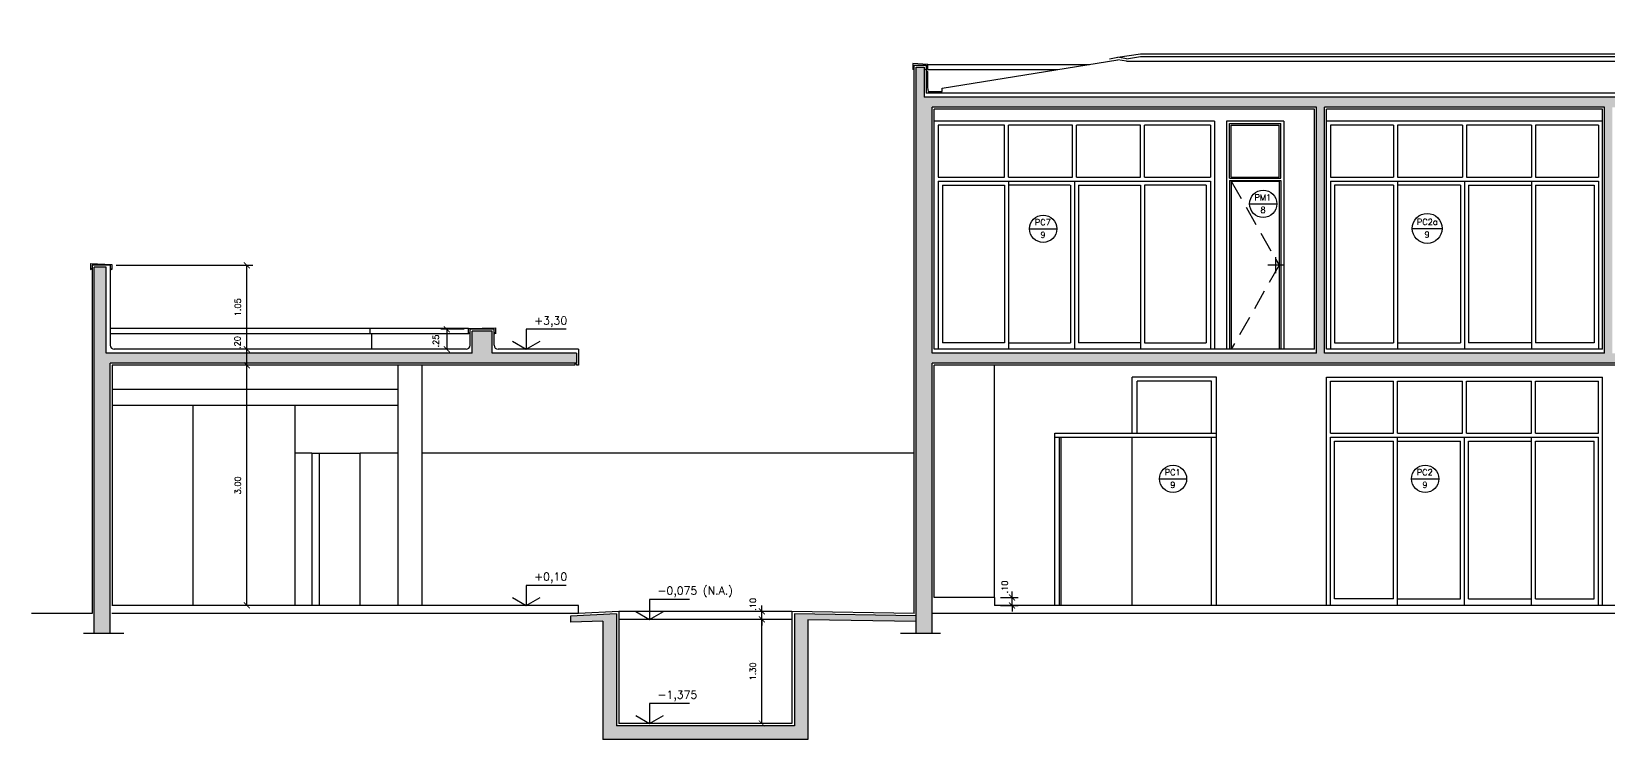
# Model space of a CAD drawing. Header units: millimetres. Extents: x 146.1 to 229.1, y 124.7 to 156.6.
# Drawn here: x 191.73 to 211.44, y 146.5 to 155.34 of the extents above; entities that cross this region are included whole.
import ezdxf

# ---------------------------------------------------------------- set-up
doc = ezdxf.new("R2010")
doc.units = ezdxf.units.MM
doc.linetypes.add('HIDDEN', pattern=[0.375, 0.25, -0.125])
for name, color, linetype in [('ALV', 5, 'Continuous'), ('CAIX', 2, 'Continuous'), ('CAIXN', 7, 'Continuous'), ('COTAS', 1, 'Continuous'), ('LPROJ', 7, 'HIDDEN'), ('LVISTA', 1, 'Continuous'), ('LVISTA01', 8, 'Continuous'), ('LVISTA02', 1, 'Continuous'), ('LVISTA025', 3, 'Continuous'), ('NOTAS', 2, 'Continuous'), ('REVEST', 2, 'Continuous'), ('SOLID', 8, 'Continuous')]:
    doc.layers.add(name, color=color, linetype=linetype)
doc.styles.add('60-50', font='romans.shx', dxfattribs={"height": 0.075})
doc.styles.add('80-50', font='romans.shx', dxfattribs={"height": 0.1})
doc.dimstyles.new('50', dxfattribs={"dimtxt": 0.1, "dimasz": 2.5, "dimexe": 1.25, "dimexo": 0.625, "dimgap": 0.075, "dimtad": 1, "dimzin": 0, "dimdsep": 46, "dimtxsty": '60-50', "dimcen": 2.5, "dimclrt": 3, "dimadec": 0, "dimazin": 0, "dimtfac": 1, "dimtmove": 0, "dimatfit": 3, "dimfxl": 1, "dimarcsym": 0})

# ---------------------------------------------------------------- blocks, each defined once
blk = doc.blocks.new('_ARCHTICK')
at = {"color": 0, "linetype": 'ByBlock', "const_width": 0.15}
blk.add_lwpolyline([(-0.5, -0.5), (0.5, 0.5)], dxfattribs=at)
blk = doc.blocks.new('*D42')
at = {"color": 0, "linetype": 'ByBlock'}
blk.add_line((194.419, 148.173), (194.419, 151.173), dxfattribs=at)
at = {"layer": 'DEFPOINTS', "color": 0, "linetype": 'ByBlock'}
for p in [(194.419, 151.173), (194.419, 151.173), (194.419, 148.173)]:
    blk.add_point(p, dxfattribs=at)
at = {"color": 0, "linetype": 'ByBlock', "xscale": 0.075, "yscale": 0.075, "zscale": 0.075}
for p, rotation in [((194.419, 151.173), 90), ((194.419, 148.173), 270)]:
    blk.add_blockref('_ARCHTICK', p, dxfattribs=dict(at, rotation=rotation))
at = {"color": 3, "linetype": 'ByBlock', "insert": (194.306, 149.673), "char_height": 0.075, "attachment_point": 5, "rotation": 90, "style": '60-50'}
blk.add_mtext('3.00', dxfattribs=at)
blk = doc.blocks.new('*D43')
at = {"color": 0, "linetype": 'ByBlock'}
blk.add_line((194.419, 151.173), (194.419, 151.373), dxfattribs=at)
at = {"layer": 'DEFPOINTS', "color": 0, "linetype": 'ByBlock'}
for p in [(194.419, 151.373), (194.419, 151.373), (194.419, 151.173)]:
    blk.add_point(p, dxfattribs=at)
at = {"color": 0, "linetype": 'ByBlock', "xscale": 0.075, "yscale": 0.075, "zscale": 0.075}
for p, rotation in [((194.419, 151.373), 90), ((194.419, 151.173), 270)]:
    blk.add_blockref('_ARCHTICK', p, dxfattribs=dict(at, rotation=rotation))
at = {"color": 3, "linetype": 'ByBlock', "insert": (194.301, 151.458), "char_height": 0.075, "attachment_point": 5, "rotation": 90, "style": '60-50'}
blk.add_mtext('.20', dxfattribs=at)
blk = doc.blocks.new('*D44')
at = {"color": 0, "linetype": 'ByBlock'}
for p, q in [((192.787, 152.423), (194.494, 152.423)), ((194.419, 151.373), (194.419, 152.423))]:
    blk.add_line(p, q, dxfattribs=at)
at = {"layer": 'DEFPOINTS', "color": 0, "linetype": 'ByBlock'}
for p in [(192.712, 152.423), (194.419, 152.423), (194.419, 151.373)]:
    blk.add_point(p, dxfattribs=at)
at = {"color": 0, "linetype": 'ByBlock', "xscale": 0.075, "yscale": 0.075, "zscale": 0.075}
for p, rotation in [((194.419, 152.423), 90), ((194.419, 151.373), 270)]:
    blk.add_blockref('_ARCHTICK', p, dxfattribs=dict(at, rotation=rotation))
at = {"color": 3, "linetype": 'ByBlock', "insert": (194.306, 151.898), "char_height": 0.075, "attachment_point": 5, "rotation": 90, "style": '60-50'}
blk.add_mtext('1.05', dxfattribs=at)
blk = doc.blocks.new('*D45')
at = {"color": 0, "linetype": 'ByBlock'}
blk.add_line((200.855, 146.698), (200.855, 147.998), dxfattribs=at)
at = {"layer": 'DEFPOINTS', "color": 0, "linetype": 'ByBlock'}
for p in [(200.855, 147.998), (200.855, 147.998), (200.855, 146.698)]:
    blk.add_point(p, dxfattribs=at)
at = {"color": 0, "linetype": 'ByBlock', "xscale": 0.075, "yscale": 0.075, "zscale": 0.075}
for p, rotation in [((200.855, 147.998), 90), ((200.855, 146.698), 270)]:
    blk.add_blockref('_ARCHTICK', p, dxfattribs=dict(at, rotation=rotation))
at = {"color": 3, "linetype": 'ByBlock', "insert": (200.743, 147.348), "char_height": 0.075, "attachment_point": 5, "rotation": 90, "style": '60-50'}
blk.add_mtext('1.30', dxfattribs=at)
blk = doc.blocks.new('*D46')
at = {"color": 0, "linetype": 'ByBlock'}
for p, q in [((200.855, 148.098), (200.855, 148.173)), ((200.855, 147.998), (200.855, 148.098)), ((200.855, 147.998), (200.855, 148.098)), ((200.855, 147.998), (200.855, 147.923))]:
    blk.add_line(p, q, dxfattribs=at)
at = {"layer": 'DEFPOINTS', "color": 0, "linetype": 'ByBlock'}
for p in [(200.855, 148.098), (200.855, 148.098), (200.855, 147.998)]:
    blk.add_point(p, dxfattribs=at)
at = {"color": 0, "linetype": 'ByBlock', "xscale": 0.075, "yscale": 0.075, "zscale": 0.075}
for p, rotation in [((200.855, 148.098), 270), ((200.855, 147.998), 90)]:
    blk.add_blockref('_ARCHTICK', p, dxfattribs=dict(at, rotation=rotation))
at = {"color": 3, "linetype": 'ByBlock', "insert": (200.744, 148.186), "char_height": 0.075, "attachment_point": 5, "rotation": 90, "style": '60-50'}
blk.add_mtext('.10', dxfattribs=at)
blk = doc.blocks.new('*D62')
at = {"color": 0, "linetype": 'ByBlock'}
for p, q in [((203.836, 148.273), (204.057, 148.273)), ((203.982, 148.273), (203.982, 148.348)), ((203.982, 148.173), (203.982, 148.273)), ((203.982, 148.173), (203.982, 148.273)), ((203.836, 148.173), (204.057, 148.173)), ((203.982, 148.173), (203.982, 148.098))]:
    blk.add_line(p, q, dxfattribs=at)
at = {"layer": 'DEFPOINTS', "color": 0, "linetype": 'ByBlock'}
for p in [(203.761, 148.273), (203.982, 148.273), (203.761, 148.173)]:
    blk.add_point(p, dxfattribs=at)
at = {"color": 0, "linetype": 'ByBlock', "xscale": 0.075, "yscale": 0.075, "zscale": 0.075}
for p, rotation in [((203.982, 148.273), 270), ((203.982, 148.173), 90)]:
    blk.add_blockref('_ARCHTICK', p, dxfattribs=dict(at, rotation=rotation))
at = {"color": 3, "linetype": 'ByBlock', "insert": (203.89, 148.403), "char_height": 0.075, "attachment_point": 5, "rotation": 90, "style": '60-50'}
blk.add_mtext('.10', dxfattribs=at)
blk = doc.blocks.new('*D63')
at = {"color": 0, "linetype": 'ByBlock'}
for p, q in [((197.134, 151.623), (196.842, 151.623)), ((196.917, 151.623), (196.917, 151.373)), ((197.084, 151.373), (196.842, 151.373))]:
    blk.add_line(p, q, dxfattribs=at)
at = {"layer": 'DEFPOINTS', "color": 0, "linetype": 'ByBlock'}
for p in [(197.209, 151.623), (196.917, 151.373), (197.159, 151.373)]:
    blk.add_point(p, dxfattribs=at)
at = {"color": 0, "linetype": 'ByBlock', "xscale": 0.075, "yscale": 0.075, "zscale": 0.075}
for p, rotation in [((196.917, 151.623), 90), ((196.917, 151.373), 270)]:
    blk.add_blockref('_ARCHTICK', p, dxfattribs=dict(at, rotation=rotation))
at = {"color": 3, "linetype": 'ByBlock', "insert": (196.78, 151.476), "char_height": 0.075, "attachment_point": 5, "rotation": 90, "style": '60-50'}
blk.add_mtext('.25', dxfattribs=at)

msp = doc.modelspace()

# ---------------------------------------------------------------- hatches: boundary and pattern name
at = {"layer": 'SOLID'}
h = msp.add_hatch(color=256, dxfattribs=at)
h.paths.add_polyline_path([(202.9857, 151.1983), (217.3357, 151.1983), (217.3357, 147.8233), (217.4357, 147.8233), (217.4357, 151.1983), (220.1357, 151.1983), (220.1357, 151.0383), (220.2357, 151.0383), (220.2357, 151.1983), (222.4357, 151.1983), (222.4357, 147.8233), (222.6357, 147.8233), (222.6357, 154.8983), (222.5357, 154.8983), (222.5357, 154.5233), (212.8607, 154.5233), (212.8607, 155.3433), (212.7607, 155.3433), (212.7607, 154.3983), (213.1857, 154.3983), (213.1857, 154.2383), (213.2857, 154.2383), (213.2857, 154.3983), (217.3357, 154.3983), (217.3357, 151.3233), (211.4857, 151.3233), (211.4857, 154.3983), (211.9107, 154.3983), (211.9107, 155.3433), (211.8107, 155.3433), (211.8107, 154.5233), (202.8857, 154.5233), (202.8857, 154.8983), (202.7857, 154.8983), (202.7857, 147.8233), (202.9857, 147.8233)])
h.paths.add_polyline_path([(202.9857, 151.3233), (202.9857, 154.3983), (207.7857, 154.3983), (207.7857, 151.3233)], flags=16)
h.paths.add_polyline_path([(207.8857, 151.3233), (207.8857, 154.3983), (211.3857, 154.3983), (211.3857, 151.3233)], flags=16)
h.paths.add_polyline_path([(217.4357, 151.3233), (217.4357, 154.3983), (222.4357, 154.3983), (222.4357, 151.3233)], flags=16)
h.paths.add_polyline_path([(220.1357, 147.8233), (220.2357, 147.8233), (220.2357, 149.3583), (220.1357, 149.3583)], flags=17)
for points in [[(192.6619, 151.3233), (192.6619, 152.3983), (192.5119, 152.3983), (192.5119, 147.8233), (192.7119, 147.8233), (192.7119, 151.1983), (198.5388, 151.1983), (198.5388, 151.3233), (197.4835, 151.3233), (197.4835, 151.5983), (197.2335, 151.5983), (197.2335, 151.3233)], [(199.0393, 148.0668), (198.4638, 148.038), (198.4638, 147.9626), (198.8693, 147.9778), (198.8693, 146.4983), (201.4315, 146.4983), (201.4315, 147.9917), (202.7857, 147.9711), (202.7857, 148.0429), (201.2615, 148.0678), (201.2615, 146.6683), (199.0393, 146.6683)]]:
    msp.add_hatch(color=256, dxfattribs=at).paths.add_polyline_path(points)

# ---------------------------------------------------------------- linework, layer by layer
at = {"layer": 'ALV'}
for p, q in [((202.7857, 147.8233), (202.7857, 154.8983)), ((202.7857, 154.8983), (202.8857, 154.8983)), ((202.8857, 154.8983), (202.8857, 154.5233)), ((211.8107, 154.5233), (202.8857, 154.5233)), ((202.9857, 151.3233), (202.9857, 154.3983)), ((207.7857, 154.3983), (202.9857, 154.3983)), ((207.7857, 151.3233), (207.7857, 154.3983)), ((207.8857, 151.3233), (207.8857, 154.3983)), ((211.3857, 154.3983), (207.8857, 154.3983)), ((211.3857, 151.3233), (211.3857, 154.3983)), ((192.5119, 147.8233), (192.5119, 152.3983)), ((192.6619, 152.3983), (192.5119, 152.3983)), ((192.6619, 151.3233), (192.6619, 152.3983)), ((197.2335, 151.3233), (197.2335, 151.5983)), ((197.4835, 151.5983), (197.2335, 151.5983)), ((197.4835, 151.3233), (197.4835, 151.5983)), ((197.2335, 151.3233), (192.6619, 151.3233)), ((192.7119, 147.8233), (192.7119, 151.1983)), ((198.5388, 151.1983), (192.7119, 151.1983)), ((198.5388, 151.3233), (197.4835, 151.3233)), ((198.5388, 151.3233), (198.5388, 151.1983)), ((207.7857, 151.3233), (202.9857, 151.3233)), ((202.9857, 147.8233), (202.9857, 151.1983)), ((217.3357, 151.1983), (202.9857, 151.1983)), ((211.3857, 151.3233), (207.8857, 151.3233)), ((199.0393, 148.0668), (198.4638, 148.038)), ((198.4638, 148.038), (198.4638, 147.9628)), ((199.0393, 148.0668), (199.0393, 146.6683)), ((201.2615, 148.0678), (201.2615, 146.6683)), ((202.7857, 148.0429), (201.2615, 148.0678)), ((198.8693, 147.9778), (198.4691, 147.9628)), ((198.8693, 147.9778), (198.8693, 146.4983)), ((201.4315, 147.9917), (201.4315, 146.4983)), ((202.7857, 147.9711), (201.4315, 147.9917)), ((201.2615, 146.6683), (199.0393, 146.6683)), ((201.4315, 146.4983), (198.8693, 146.4983))]:
    msp.add_line(p, q, dxfattribs=at)
at = {"layer": 'CAIX'}
for p, q in [((192.4669, 152.4433), (192.4669, 152.3683)), ((192.4669, 152.4433), (192.7319, 152.4333)), ((192.4669, 152.3683), (192.4869, 152.3883)), ((192.7119, 152.3883), (192.7319, 152.3683)), ((192.7319, 152.4333), (192.7319, 152.3683))]:
    msp.add_line(p, q, dxfattribs=at)
for points in [[(202.9107, 154.8883), (202.9307, 154.8683), (202.9307, 154.9333), (202.7407, 154.9433), (202.7407, 154.8683), (202.7607, 154.8883)], [(202.8947, 154.8746), (202.9247, 154.8446), (202.9247, 154.6427), (202.9322, 154.5933)], [(197.2085, 151.5883), (197.1885, 151.5683), (197.1885, 151.6333), (197.5285, 151.6433), (197.5285, 151.5683), (197.5085, 151.5883)]]:
    msp.add_lwpolyline(points, dxfattribs=at)
at = {"layer": 'CAIXN', "color": 8, "ltscale": 0.5}
for p, q in [((206.9509, 153.1908), (207.2909, 153.1908)), ((204.2012, 152.8795), (204.5412, 152.8795)), ((208.9834, 152.8838), (209.3574, 152.8838)), ((205.8237, 149.755), (206.1637, 149.755)), ((208.9749, 149.755), (209.3149, 149.755))]:
    msp.add_line(p, q, dxfattribs=at)
for centre, radius in [((207.1209, 153.1908), 0.17), ((204.3712, 152.8795), 0.17), ((209.1704, 152.8838), 0.187), ((205.9937, 149.755), 0.17), ((209.1449, 149.755), 0.17)]:
    msp.add_circle(centre, radius, dxfattribs=at)
at = {"layer": 'LPROJ'}
for p, q in [((206.7207, 153.4733), (207.3207, 152.4233)), ((207.3207, 152.4233), (206.7207, 151.3733))]:
    msp.add_line(p, q, dxfattribs=at)
at = {"layer": 'LVISTA'}
for p, q in [((205.3059, 155.0214), (205.5857, 155.0669)), ((205.4119, 155.0041), (205.5857, 155.0324)), ((205.5857, 155.0669), (211.766, 155.0669)), ((205.5857, 155.0324), (211.766, 155.0324))]:
    msp.add_line(p, q, dxfattribs=at)
at = {"layer": 'LVISTA', "color": 2}
for p, q in [((202.9322, 154.5933), (203.1107, 154.5933)), ((203.1107, 154.5933), (203.1107, 154.634))]:
    msp.add_line(p, q, dxfattribs=at)
at = {"layer": 'LVISTA01'}
for p, q in [((195.2304, 150.0733), (195.0224, 150.0733)), ((196.3113, 150.0733), (195.8339, 150.0733)), ((202.7607, 150.0733), (196.6113, 150.0733))]:
    msp.add_line(p, q, dxfattribs=at)
at = {"layer": 'LVISTA02'}
for p, q in [((202.9307, 154.9333), (204.9512, 154.9333)), ((202.9307, 154.8683), (204.5515, 154.8683)), ((206.5107, 154.2233), (203.0107, 154.2233)), ((203.0607, 154.1733), (203.0607, 153.5233)), ((203.8857, 154.1733), (203.0607, 154.1733)), ((203.8857, 153.5233), (203.8857, 154.1733)), ((203.9357, 153.5233), (203.9357, 154.1733)), ((204.7357, 154.1733), (203.9357, 154.1733)), ((204.7357, 153.5233), (204.7357, 154.1733)), ((204.7857, 153.5233), (204.7857, 154.1733)), ((205.5857, 154.1733), (204.7857, 154.1733)), ((205.5857, 153.5233), (205.5857, 154.1733)), ((206.4607, 154.1733), (205.6357, 154.1733)), ((205.6357, 153.5233), (205.6357, 154.1733)), ((206.4607, 154.1733), (206.4607, 153.5233)), ((206.5107, 154.2233), (206.5107, 151.3733)), ((206.6607, 154.2233), (206.6607, 151.3733)), ((207.3807, 154.2233), (206.6607, 154.2233)), ((206.7007, 153.5133), (206.7007, 154.1933)), ((206.7007, 154.1933), (207.3407, 154.1933)), ((206.7207, 153.5233), (206.7207, 154.1733)), ((206.7207, 154.1733), (207.3207, 154.1733)), ((207.3207, 153.5233), (207.3207, 154.1733)), ((207.3407, 153.5133), (207.3407, 154.1933)), ((207.3807, 154.2233), (207.3807, 151.3733)), ((211.3607, 154.2233), (207.9107, 154.2233)), ((207.9607, 154.1733), (207.9607, 153.5233)), ((208.7482, 154.1733), (207.9607, 154.1733)), ((208.7482, 154.1733), (208.7482, 153.5233)), ((208.7982, 154.1733), (208.7982, 153.5233)), ((209.6107, 154.1733), (208.7982, 154.1733)), ((209.6107, 154.1733), (209.6107, 153.5233)), ((210.4732, 154.1733), (209.6607, 154.1733)), ((209.6607, 154.1733), (209.6607, 153.5233)), ((210.4732, 154.1733), (210.4732, 153.5233)), ((210.5232, 154.1733), (210.5232, 153.5233)), ((211.3107, 154.1733), (210.5232, 154.1733)), ((211.3107, 154.1733), (211.3107, 153.5233)), ((203.0607, 153.5233), (203.8857, 153.5233)), ((203.9357, 153.5233), (204.7357, 153.5233)), ((204.7857, 153.5233), (205.5857, 153.5233)), ((205.6357, 153.5233), (206.4607, 153.5233)), ((206.7207, 153.5233), (207.3207, 153.5233)), ((207.9607, 153.5233), (208.7482, 153.5233)), ((208.7982, 153.5233), (209.6107, 153.5233)), ((209.6607, 153.5233), (210.4732, 153.5233)), ((210.5232, 153.5233), (211.3107, 153.5233)), ((203.0607, 153.4733), (206.4607, 153.4733)), ((203.0607, 153.4733), (203.0607, 151.3733)), ((203.1132, 153.4233), (203.1132, 151.4533)), ((203.1132, 153.4233), (203.8857, 153.4233)), ((203.8857, 153.4233), (203.8857, 151.4533)), ((203.9357, 153.4733), (203.9357, 151.3733)), ((204.7082, 153.4233), (203.9357, 153.4233)), ((204.7107, 153.4233), (204.7107, 151.4533)), ((204.7607, 153.4733), (204.7607, 151.3733)), ((204.8107, 153.4233), (204.8107, 151.4533)), ((204.8132, 153.4233), (205.5857, 153.4233)), ((205.5857, 153.4233), (205.5857, 151.3733)), ((205.6357, 153.4233), (205.6357, 151.4533)), ((206.4082, 153.4233), (205.6357, 153.4233)), ((206.4082, 153.4233), (206.4082, 151.4533)), ((206.4607, 153.4733), (206.4607, 151.3733)), ((206.7007, 153.5133), (207.3407, 153.5133)), ((206.7007, 153.4833), (206.7007, 151.3733)), ((206.7007, 153.4833), (207.3407, 153.4833)), ((206.7207, 153.4733), (206.7207, 151.3733)), ((206.7207, 153.4733), (207.3207, 153.4733)), ((207.3207, 153.4733), (207.3207, 151.3733)), ((207.3407, 153.4833), (207.3407, 151.3733)), ((207.9607, 153.4733), (211.3107, 153.4733)), ((207.9607, 153.4733), (207.9607, 151.3733)), ((208.7482, 153.4233), (208.0132, 153.4233)), ((208.0132, 153.4233), (208.0132, 151.4533)), ((208.7482, 153.4233), (208.7482, 151.4533)), ((208.7982, 153.4733), (208.7982, 151.3733)), ((209.5857, 153.4233), (208.7982, 153.4233)), ((209.5857, 153.4233), (209.5857, 151.4533)), ((209.6357, 153.4733), (209.6357, 151.3733)), ((209.6857, 153.4233), (210.4732, 153.4233)), ((209.6857, 153.4233), (209.6857, 151.4533)), ((210.4732, 153.4733), (210.4732, 151.3733)), ((210.5232, 153.4233), (210.5232, 151.4533)), ((210.5232, 153.4233), (211.2582, 153.4233)), ((211.2582, 153.4233), (211.2582, 151.4533)), ((211.3107, 153.4733), (211.3107, 151.3733)), ((197.1885, 151.6333), (192.7119, 151.6333)), ((197.1885, 151.5683), (192.7119, 151.5683)), ((195.9595, 151.5683), (195.9595, 151.6333)), ((195.9795, 151.3733), (195.9795, 151.5683)), ((203.8857, 151.4533), (203.1132, 151.4533)), ((203.9357, 151.4533), (204.7107, 151.4533)), ((205.5857, 151.4533), (204.8107, 151.4533)), ((205.6357, 151.4533), (206.4082, 151.4533)), ((208.0132, 151.4533), (208.7482, 151.4533)), ((208.7982, 151.4533), (209.5857, 151.4533)), ((210.4732, 151.4533), (209.6857, 151.4533)), ((211.2582, 151.4533), (210.5232, 151.4533)), ((203.7607, 148.2733), (203.7607, 151.1733)), ((206.5357, 151.0233), (205.4852, 151.0233)), ((205.4852, 150.3233), (205.4852, 151.0233)), ((206.4757, 150.9733), (205.5452, 150.9733)), ((205.5452, 150.3233), (205.5452, 150.9733)), ((206.4757, 150.3233), (206.4757, 150.9733)), ((206.5357, 148.1733), (206.5357, 151.0233)), ((207.9107, 148.1733), (207.9107, 151.0233)), ((207.9107, 151.0233), (211.3607, 151.0233)), ((207.9607, 150.3233), (207.9607, 150.9733)), ((207.9607, 150.9733), (208.7482, 150.9733)), ((208.7482, 150.3233), (208.7482, 150.9733)), ((208.7982, 150.3233), (208.7982, 150.9733)), ((208.7982, 150.9733), (209.6107, 150.9733)), ((209.6107, 150.3233), (209.6107, 150.9733)), ((209.6607, 150.3233), (209.6607, 150.9733)), ((209.6607, 150.9733), (210.4732, 150.9733)), ((210.4732, 150.3233), (210.4732, 150.9733)), ((210.5232, 150.3233), (210.5232, 150.9733)), ((210.5232, 150.9733), (211.3107, 150.9733)), ((211.3107, 150.3233), (211.3107, 150.9733)), ((211.3607, 148.1733), (211.3607, 151.0233)), ((192.7369, 150.8733), (196.3113, 150.8733)), ((192.7369, 150.6733), (196.3113, 150.6733)), ((193.7469, 148.1733), (193.7469, 150.6733)), ((204.5153, 148.1733), (204.5153, 150.3233)), ((204.5153, 150.3233), (206.5357, 150.3233)), ((204.5153, 150.2733), (206.5357, 150.2733)), ((204.5753, 148.1733), (204.5753, 150.2733)), ((204.5953, 148.1733), (204.5953, 150.2733)), ((205.4852, 148.1733), (205.4852, 150.2733)), ((206.4757, 148.1733), (206.4757, 150.2733)), ((207.9607, 150.3233), (208.7482, 150.3233)), ((207.9607, 148.1733), (207.9607, 150.2733)), ((207.9607, 150.2733), (211.3107, 150.2733)), ((208.0132, 148.2533), (208.0132, 150.2233)), ((208.0132, 150.2233), (208.7482, 150.2233)), ((208.7482, 148.2533), (208.7482, 150.2233)), ((208.7982, 150.3233), (209.6107, 150.3233)), ((208.7982, 148.1733), (208.7982, 150.2733)), ((208.7982, 150.2233), (209.5857, 150.2233)), ((209.5857, 148.2533), (209.5857, 150.2233)), ((209.6357, 148.1733), (209.6357, 150.2733)), ((209.6607, 150.3233), (210.4732, 150.3233)), ((209.6857, 148.2533), (209.6857, 150.2233)), ((209.6857, 150.2233), (210.4732, 150.2233)), ((210.4732, 148.1733), (210.4732, 150.2733)), ((210.5232, 150.3233), (211.3107, 150.3233)), ((210.5232, 148.2533), (210.5232, 150.2233)), ((210.5232, 150.2233), (211.2582, 150.2233)), ((211.2582, 148.2533), (211.2582, 150.2233)), ((211.3107, 148.1733), (211.3107, 150.2733)), ((195.2304, 150.0733), (195.2304, 148.1733)), ((195.2304, 150.0733), (195.8339, 150.0733)), ((195.3217, 150.0733), (195.3217, 148.1733)), ((195.8339, 148.1733), (195.8339, 150.0733)), ((208.7482, 148.2533), (208.0132, 148.2533)), ((208.7982, 148.2533), (209.5857, 148.2533)), ((209.6857, 148.2533), (210.4732, 148.2533)), ((210.5232, 148.2533), (211.2582, 148.2533)), ((198.5638, 148.0733), (192.7326, 148.0733)), ((201.2315, 148.0983), (199.0693, 148.0983)), ((217.3357, 148.0733), (202.9857, 148.0733))]:
    msp.add_line(p, q, dxfattribs=at)
at = {"layer": 'LVISTA02', "color": 2}
for p, q in [((203.1107, 154.634), (205.3059, 154.991)), ((205.1998, 155.0041), (205.3059, 155.0214)), ((205.4119, 155.0041), (205.3059, 155.0214)), ((205.4119, 154.9737), (205.3059, 154.991)), ((205.4119, 154.9737), (211.7857, 154.9737)), ((201.2315, 147.9983), (199.0693, 147.9983))]:
    msp.add_line(p, q, dxfattribs=at)
at = {"layer": 'LVISTA025', "color": 2}
for p, q in [((196.3113, 148.1733), (196.3113, 151.1733)), ((196.6113, 148.1733), (196.6113, 151.1733)), ((195.0224, 148.1733), (195.0224, 150.6733))]:
    msp.add_line(p, q, dxfattribs=at)
at = {"layer": 'NOTAS'}
for p, q in [((207.3807, 152.4233), (207.1807, 152.4233)), ((207.2807, 152.3233), (207.2807, 152.5233)), ((192.8797, 147.8233), (192.379, 147.8233)), ((203.0892, 147.8233), (202.5885, 147.8233))]:
    msp.add_line(p, q, dxfattribs=at)
for points in [[(198.4105, 151.6233), (197.9105, 151.6233), (197.9105, 151.3733)], [(198.4105, 148.4233), (197.9105, 148.4233), (197.9105, 148.1733)], [(199.9517, 148.2483), (199.4517, 148.2483), (199.4517, 147.9983)], [(199.9517, 146.9483), (199.4517, 146.9483), (199.4517, 146.6983)]]:
    msp.add_lwpolyline(points, dxfattribs=at)
at = {"layer": 'NOTAS', "color": 3}
for points in [[(197.7373, 151.4733), (197.9105, 151.3733), (198.0837, 151.4733)], [(197.7373, 148.2733), (197.9105, 148.1733), (198.0837, 148.2733)], [(199.2785, 148.0983), (199.4517, 147.9983), (199.6249, 148.0983)], [(199.2785, 146.7983), (199.4517, 146.6983), (199.6249, 146.7983)]]:
    msp.add_lwpolyline(points, dxfattribs=at)
at = {"layer": 'REVEST'}
for p, q in [((202.7607, 154.9233), (202.9107, 154.9233)), ((202.7607, 148.0733), (202.7607, 154.9233)), ((202.9107, 154.9233), (202.9107, 154.5733)), ((211.7857, 154.5733), (202.9107, 154.5733)), ((203.0107, 151.3733), (203.0107, 154.3733)), ((207.7607, 154.3733), (203.0107, 154.3733)), ((207.7607, 151.3733), (207.7607, 154.3733)), ((207.9107, 151.3733), (207.9107, 154.3733)), ((211.3607, 154.3733), (207.9107, 154.3733)), ((211.3607, 151.3733), (211.3607, 154.3733)), ((192.4869, 152.4233), (192.4869, 148.0733)), ((192.7119, 152.4233), (192.4869, 152.4233)), ((192.7119, 152.4233), (192.7119, 151.4233)), ((197.5085, 151.6233), (197.2085, 151.6233)), ((197.2085, 151.4233), (197.2085, 151.6233)), ((197.5085, 151.4233), (197.5085, 151.6233)), ((197.1585, 151.3733), (192.7619, 151.3733)), ((198.5638, 151.3733), (197.5585, 151.3733)), ((198.5638, 151.3733), (198.5638, 151.1733)), ((207.7607, 151.3733), (203.0107, 151.3733)), ((211.3607, 151.3733), (207.9107, 151.3733)), ((192.7369, 151.1733), (192.7369, 148.1733)), ((198.5188, 151.1733), (192.7369, 151.1733)), ((198.5188, 151.1933), (198.5188, 151.1733)), ((198.5388, 151.1933), (198.5188, 151.1933)), ((198.5388, 151.1933), (198.5388, 151.1733)), ((198.5638, 151.1733), (198.5388, 151.1733)), ((203.0107, 148.2733), (203.0107, 151.1733)), ((217.3107, 151.1733), (203.0107, 151.1733)), ((203.7607, 148.2733), (203.0107, 148.2733)), ((203.7607, 148.2733), (203.7607, 148.1733)), ((192.4869, 148.0733), (191.7282, 148.0733)), ((198.5638, 148.1733), (192.7326, 148.1733)), ((198.5638, 148.073), (198.5638, 148.1733)), ((199.0693, 148.0983), (198.5638, 148.073)), ((199.0693, 148.0983), (199.0693, 146.6983)), ((202.7607, 148.0733), (201.2315, 148.0983)), ((201.2315, 148.0983), (201.2315, 146.6983)), ((217.3107, 148.1733), (203.7607, 148.1733)), ((201.2315, 146.6983), (199.0693, 146.6983))]:
    msp.add_line(p, q, dxfattribs=at)
for centre, start, end in [((192.7619, 151.4233), 180, 270), ((197.1585, 151.4233), 270, 0), ((197.5585, 151.4233), 180, 270)]:
    msp.add_arc(centre, 0.05, start, end, dxfattribs=at)

# ---------------------------------------------------------------- texts
at = {"layer": 'CAIXN', "color": 2, "ltscale": 0.5, "char_height": 0.075, "attachment_point": 5, "style": '60-50'}
for s, insert in [('PM1', (207.1163, 153.2717)), ('8', (207.119, 153.114)), ('PC7', (204.3666, 152.9603)), ('PC2a', (209.1718, 152.9647)), ('9', (204.3693, 152.8027)), ('9', (209.1686, 152.807)), ('PC1', (205.9891, 149.8359)), ('PC2', (209.1403, 149.8359)), ('9', (205.9919, 149.6782)), ('9', (209.143, 149.6782))]:
    msp.add_mtext(s, dxfattribs=dict(at, insert=insert))
at = {"layer": 'NOTAS', "color": 3, "style": '80-50'}
for s, p in [('+3,30', (198.0108, 151.6824)), ('+0,10', (198.0108, 148.4824)), ('-0,075 (N.A.)', (199.5519, 148.3074)), ('-1,375', (199.5519, 147.0074))]:
    msp.add_text(s, height=0.1, dxfattribs=at).set_placement(p)

# ---------------------------------------------------------------- dimensions: what is measured, and where the dimension line sits
at = {"layer": 'COTAS'}
for base, p1, p2, override, picture, middle in [((194.4186, 152.4233), (194.4186, 151.3733), (192.7119, 152.4233), {"dimasz": 0.075, "dimexe": 0.075, "dimexo": 0.075, "dimzin": 4, "dimblk1": 'ARCHTICK', "dimblk2": 'ARCHTICK', "dimsah": 1, "dimse1": 1, "dimtmove": 2}, '*D44', (194.3061, 151.8983)), ((194.4186, 151.1733), (194.4186, 148.1733), (194.4186, 151.1733), {"dimasz": 0.075, "dimexe": 0.075, "dimexo": 0.075, "dimzin": 4, "dimblk1": 'ARCHTICK', "dimblk2": 'ARCHTICK', "dimsah": 1, "dimtmove": 2}, '*D42', (194.3061, 149.6733)), ((200.8551, 147.9983), (200.8551, 146.6983), (200.8551, 147.9983), {"dimasz": 0.075, "dimexe": 0.075, "dimexo": 0.075, "dimzin": 4, "dimblk1": 'ARCHTICK', "dimblk2": 'ARCHTICK', "dimsah": 1, "dimtmove": 2}, '*D45', (200.7426, 147.3483))]:
    dim = msp.add_linear_dim(base=base, p1=p1, p2=p2, angle=90, dimstyle='50', override=override, dxfattribs=at)
    dim.commit()
    dim.dimension.update_dxf_attribs({"geometry": picture, "text_midpoint": middle})
for base, p1, p2, override, picture, middle in [((196.9173, 151.3733), (197.2085, 151.6233), (197.1585, 151.3733), {"dimasz": 0.075, "dimexe": 0.075, "dimexo": 0.075, "dimzin": 4, "dimblk1": 'ARCHTICK', "dimblk2": 'ARCHTICK', "dimsah": 1, "dimtmove": 2}, '*D63', (196.7796, 151.4758)), ((194.4186, 151.3733), (194.4186, 151.1733), (194.4186, 151.3733), {"dimasz": 0.075, "dimexe": 0.075, "dimexo": 0.075, "dimzin": 4, "dimblk1": 'ARCHTICK', "dimblk2": 'ARCHTICK', "dimsah": 1, "dimse1": 1, "dimtmove": 2}, '*D43', (194.3007, 151.4582)), ((203.9819, 148.2733), (203.7607, 148.1733), (203.7607, 148.2733), {"dimasz": 0.075, "dimexe": 0.075, "dimexo": 0.075, "dimzin": 4, "dimblk1": 'ARCHTICK', "dimblk2": 'ARCHTICK', "dimsah": 1, "dimtmove": 2}, '*D62', (203.8897, 148.4026)), ((200.8551, 148.0983), (200.8551, 147.9983), (200.8551, 148.0983), {"dimasz": 0.075, "dimexe": 0.075, "dimexo": 0.075, "dimzin": 4, "dimblk1": 'ARCHTICK', "dimblk2": 'ARCHTICK', "dimsah": 1, "dimse1": 1, "dimtmove": 2}, '*D46', (200.7442, 148.1865))]:
    dim = msp.add_linear_dim(base=base, p1=p1, p2=p2, angle=90, dimstyle='50', override=override, dxfattribs=at)
    dim.commit()
    dim.dimension.update_dxf_attribs({"geometry": picture, "text_midpoint": middle, "dimtype": 160})

doc.saveas('drawing.dxf')
